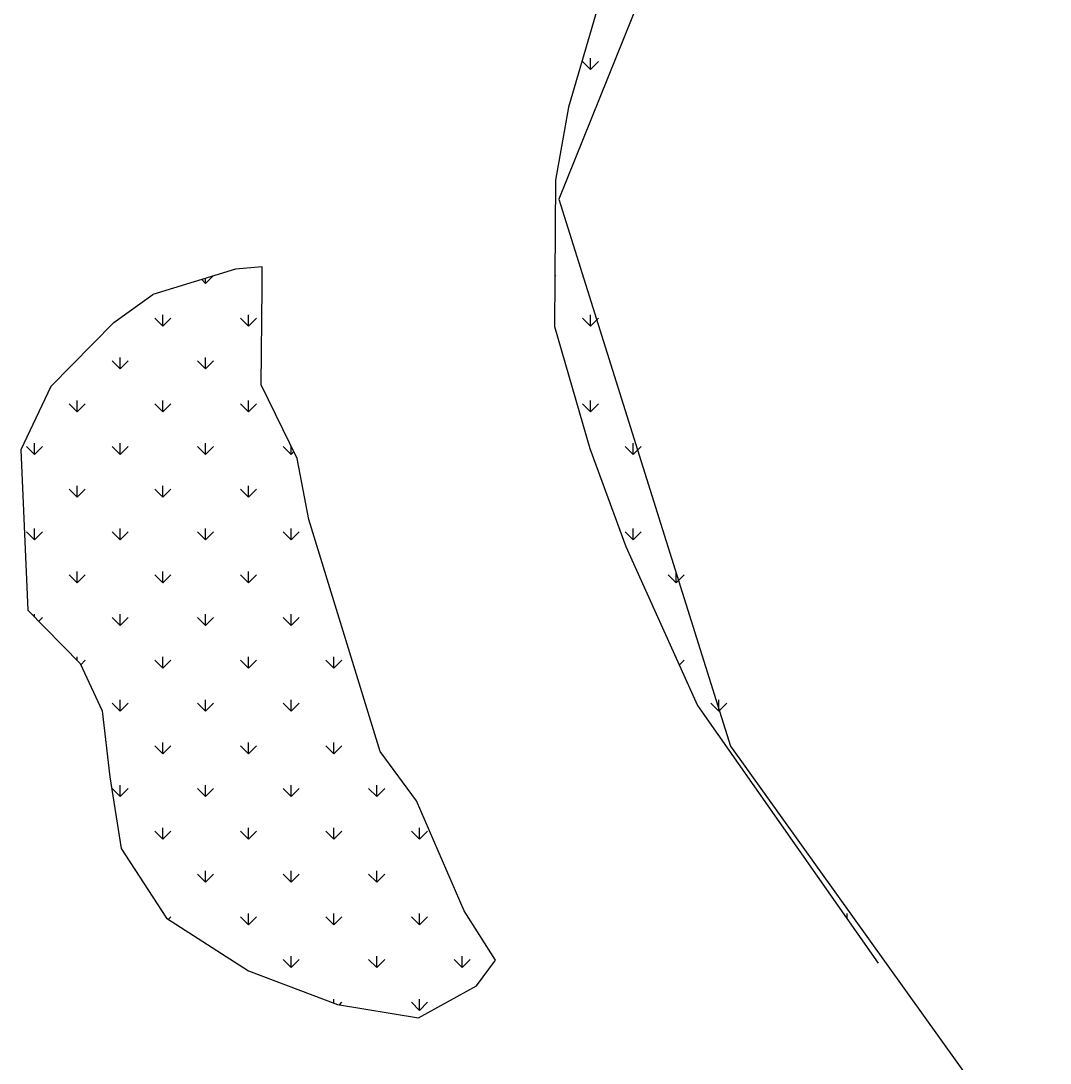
# Model space of a CAD drawing. Header units: metres. Extents: x 321121 to 325188, y 1822391 to 1826704.
# Drawn here: x 323694.8 to 324035.2, y 1825194.8 to 1825539.6 of the extents above; entities that cross this region are included whole.
import ezdxf

# ---------------------------------------------------------------- set-up
doc = ezdxf.new("R2010")
doc.units = ezdxf.units.M
doc.layers.add('MANGROOVES', color=112, linetype='Continuous')

msp = doc.modelspace()

# ---------------------------------------------------------------- linework, layer by layer
at = {"color": 3}
for p, q in [((323907.19, 1825566.26), (323872.7, 1825480.57)), ((323872.7, 1825480.57), (323929.5, 1825299.7)), ((323929.5, 1825299.7), (324035.18, 1825152.18))]:
    msp.add_line(p, q, dxfattribs=at)
at = {"layer": 'MANGROOVES'}
for p, q in [((323896.64, 1825583.43), (323884.18, 1825539.19)), ((323896.64, 1825583.43), (323884.18, 1825539.19)), ((323884.18, 1825539.19), (323875.89, 1825511.03)), ((323884.18, 1825539.19), (323875.89, 1825511.03)), ((323875.89, 1825511.03), (323871.65, 1825486.88)), ((323875.89, 1825511.03), (323871.65, 1825486.88)), ((323871.65, 1825486.88), (323871.25, 1825438.5)), ((323871.65, 1825486.88), (323871.25, 1825438.5)), ((323765.75, 1825457.4), (323738.44, 1825449.08)), ((323765.75, 1825457.4), (323738.44, 1825449.08)), ((323774.67, 1825458.17), (323765.75, 1825457.4)), ((323774.67, 1825458.17), (323765.75, 1825457.4)), ((323774.61, 1825451.4), (323774.67, 1825458.17)), ((323774.61, 1825451.4), (323774.67, 1825458.17)), ((323774.34, 1825419.15), (323774.61, 1825451.4)), ((323774.34, 1825419.15), (323774.61, 1825451.4)), ((323725.53, 1825439.85), (323738.44, 1825449.08)), ((323725.53, 1825439.85), (323704.72, 1825418.63)), ((323725.53, 1825439.85), (323704.72, 1825418.63)), ((323871.25, 1825438.5), (323883.01, 1825398.08)), ((323871.25, 1825438.5), (323883.01, 1825398.08)), ((323786.23, 1825394.86), (323774.34, 1825419.15)), ((323786.23, 1825394.86), (323774.34, 1825419.15)), ((323704.72, 1825418.63), (323694.82, 1825397.71)), ((323704.72, 1825418.63), (323694.82, 1825397.71)), ((323694.82, 1825397.71), (323697.1, 1825344.65)), ((323694.82, 1825397.71), (323697.1, 1825344.65)), ((323790.1, 1825374.67), (323786.23, 1825394.86)), ((323790.1, 1825374.67), (323786.23, 1825394.86)), ((323883.01, 1825398.08), (323894.83, 1825365.73)), ((323883.01, 1825398.08), (323894.83, 1825365.73)), ((323813.64, 1825297.87), (323790.1, 1825374.67)), ((323813.64, 1825297.87), (323790.1, 1825374.67)), ((323894.83, 1825365.73), (323918.58, 1825313.12)), ((323894.83, 1825365.73), (323918.58, 1825313.12)), ((323697.1, 1825344.65), (323714.47, 1825327.01)), ((323697.1, 1825344.65), (323714.47, 1825327.01)), ((323714.47, 1825327.01), (323721.73, 1825311.39)), ((323714.47, 1825327.01), (323721.73, 1825311.39)), ((323918.58, 1825313.12), (323978.34, 1825227.95)), ((323918.58, 1825313.12), (323978.34, 1825227.95)), ((323721.73, 1825311.39), (323724.28, 1825289.59)), ((323721.73, 1825311.39), (323724.28, 1825289.59)), ((323825.6, 1825281.64), (323813.64, 1825297.87)), ((323825.6, 1825281.64), (323813.64, 1825297.87)), ((323724.28, 1825289.59), (323727.97, 1825265.84)), ((323724.28, 1825289.59), (323727.97, 1825265.84)), ((323841.42, 1825245.22), (323825.6, 1825281.64)), ((323841.42, 1825245.22), (323825.6, 1825281.64)), ((323727.97, 1825265.84), (323742.95, 1825242.77)), ((323727.97, 1825265.84), (323742.95, 1825242.77)), ((323851.75, 1825228.85), (323841.42, 1825245.22)), ((323851.75, 1825228.85), (323841.42, 1825245.22)), ((323742.95, 1825242.77), (323770.05, 1825225.43)), ((323742.95, 1825242.77), (323770.05, 1825225.43)), ((323845.53, 1825220.4), (323851.75, 1825228.85)), ((323845.53, 1825220.4), (323851.75, 1825228.85)), ((323770.05, 1825225.43), (323799.53, 1825214.29)), ((323770.05, 1825225.43), (323799.53, 1825214.29)), ((323826.35, 1825209.79), (323845.53, 1825220.4)), ((323826.35, 1825209.79), (323845.53, 1825220.4)), ((323799.53, 1825214.29), (323826.35, 1825209.79)), ((323799.53, 1825214.29), (323826.35, 1825209.79))]:
    msp.add_line(p, q, dxfattribs=at)
at = {"layer": 'MANGROOVES', "linetype": 'Continuous'}
for p, q in [((323883.19, 1825523.43), (323880.54, 1825526.09)), ((323883.19, 1825523.44), (323883.19, 1825527.19)), ((323883.19, 1825523.43), (323885.84, 1825526.09)), ((323871.63, 1825483.59), (323871.7, 1825483.66)), ((323755.91, 1825452.72), (323754.63, 1825454.01)), ((323755.91, 1825452.72), (323754.63, 1825454.01)), ((323755.91, 1825452.72), (323758.32, 1825455.14)), ((323755.91, 1825452.72), (323758.32, 1825455.14)), ((323755.91, 1825452.73), (323755.91, 1825454.4)), ((323755.91, 1825452.73), (323755.91, 1825454.4)), ((323871.39, 1825455.06), (323871.7, 1825455.38)), ((323741.77, 1825438.58), (323739.12, 1825441.23)), ((323741.77, 1825438.58), (323739.12, 1825441.23)), ((323741.77, 1825438.58), (323741.77, 1825442.33)), ((323741.77, 1825438.58), (323741.77, 1825442.33)), ((323741.77, 1825438.58), (323744.42, 1825441.23)), ((323741.77, 1825438.58), (323744.42, 1825441.23)), ((323770.05, 1825438.58), (323767.4, 1825441.23)), ((323770.05, 1825438.58), (323767.4, 1825441.23)), ((323770.05, 1825438.58), (323770.05, 1825442.33)), ((323770.05, 1825438.58), (323770.05, 1825442.33)), ((323770.05, 1825438.58), (323772.7, 1825441.23)), ((323770.05, 1825438.58), (323772.7, 1825441.23)), ((323883.19, 1825438.58), (323880.54, 1825441.23)), ((323883.19, 1825438.58), (323883.19, 1825442.33)), ((323883.19, 1825438.58), (323885.84, 1825441.23)), ((323727.63, 1825424.44), (323724.97, 1825427.09)), ((323727.63, 1825424.44), (323724.97, 1825427.09)), ((323727.63, 1825424.44), (323727.63, 1825428.19)), ((323727.63, 1825424.44), (323727.63, 1825428.19)), ((323727.63, 1825424.44), (323730.28, 1825427.09)), ((323727.63, 1825424.44), (323730.28, 1825427.09)), ((323755.91, 1825424.44), (323753.26, 1825427.09)), ((323755.91, 1825424.44), (323753.26, 1825427.09)), ((323755.91, 1825424.44), (323755.91, 1825428.19)), ((323755.91, 1825424.44), (323755.91, 1825428.19)), ((323755.91, 1825424.44), (323758.56, 1825427.09)), ((323755.91, 1825424.44), (323758.56, 1825427.09)), ((323713.48, 1825410.3), (323710.83, 1825412.95)), ((323713.48, 1825410.3), (323710.83, 1825412.95)), ((323713.48, 1825410.3), (323713.48, 1825414.05)), ((323713.48, 1825410.3), (323713.48, 1825414.05)), ((323713.48, 1825410.3), (323716.14, 1825412.95)), ((323713.48, 1825410.3), (323716.14, 1825412.95)), ((323741.77, 1825410.3), (323739.12, 1825412.95)), ((323741.77, 1825410.3), (323739.12, 1825412.95)), ((323741.77, 1825410.3), (323741.77, 1825414.05)), ((323741.77, 1825410.3), (323741.77, 1825414.05)), ((323741.77, 1825410.3), (323744.42, 1825412.95)), ((323741.77, 1825410.3), (323744.42, 1825412.95)), ((323770.05, 1825410.3), (323767.4, 1825412.95)), ((323770.05, 1825410.3), (323767.4, 1825412.95)), ((323770.05, 1825410.3), (323770.05, 1825414.05)), ((323770.05, 1825410.3), (323770.05, 1825414.05)), ((323770.05, 1825410.3), (323772.7, 1825412.95)), ((323770.05, 1825410.3), (323772.7, 1825412.95)), ((323883.19, 1825410.3), (323880.54, 1825412.95)), ((323883.19, 1825410.3), (323883.19, 1825414.05)), ((323883.19, 1825410.3), (323885.84, 1825412.95)), ((323699.34, 1825396.16), (323696.69, 1825398.81)), ((323699.34, 1825396.16), (323696.69, 1825398.81)), ((323699.34, 1825396.16), (323699.34, 1825399.91)), ((323699.34, 1825396.16), (323699.34, 1825399.91)), ((323699.34, 1825396.16), (323701.99, 1825398.81)), ((323699.34, 1825396.16), (323701.99, 1825398.81)), ((323727.63, 1825396.16), (323724.97, 1825398.81)), ((323727.63, 1825396.16), (323724.97, 1825398.81)), ((323727.63, 1825396.16), (323727.63, 1825399.91)), ((323727.63, 1825396.16), (323727.63, 1825399.91)), ((323727.63, 1825396.16), (323730.28, 1825398.81)), ((323727.63, 1825396.16), (323730.28, 1825398.81)), ((323755.91, 1825396.16), (323753.26, 1825398.81)), ((323755.91, 1825396.16), (323753.26, 1825398.81)), ((323755.91, 1825396.16), (323755.91, 1825399.91)), ((323755.91, 1825396.16), (323755.91, 1825399.91)), ((323755.91, 1825396.16), (323758.56, 1825398.81)), ((323755.91, 1825396.16), (323758.56, 1825398.81)), ((323784.2, 1825396.16), (323781.54, 1825398.81)), ((323784.2, 1825396.16), (323781.54, 1825398.81)), ((323784.2, 1825396.16), (323784.2, 1825399.02)), ((323784.2, 1825396.16), (323784.2, 1825399.02)), ((323897.33, 1825396.16), (323894.68, 1825398.81)), ((323897.33, 1825396.16), (323897.33, 1825399.91)), ((323897.33, 1825396.16), (323899.98, 1825398.81)), ((323784.2, 1825396.16), (323785.14, 1825397.1)), ((323784.2, 1825396.16), (323785.14, 1825397.1)), ((323713.48, 1825382.01), (323710.83, 1825384.67)), ((323713.48, 1825382.01), (323710.83, 1825384.67)), ((323713.48, 1825382.01), (323713.48, 1825385.76)), ((323713.48, 1825382.01), (323713.48, 1825385.76)), ((323713.48, 1825382.01), (323716.14, 1825384.67)), ((323713.48, 1825382.01), (323716.14, 1825384.67)), ((323741.77, 1825382.01), (323739.12, 1825384.67)), ((323741.77, 1825382.01), (323739.12, 1825384.67)), ((323741.77, 1825382.01), (323741.77, 1825385.76)), ((323741.77, 1825382.01), (323741.77, 1825385.76)), ((323741.77, 1825382.01), (323744.42, 1825384.67)), ((323741.77, 1825382.01), (323744.42, 1825384.67)), ((323770.05, 1825382.01), (323767.4, 1825384.67)), ((323770.05, 1825382.01), (323767.4, 1825384.67)), ((323770.05, 1825382.01), (323770.05, 1825385.76)), ((323770.05, 1825382.01), (323770.05, 1825385.76)), ((323770.05, 1825382.01), (323772.7, 1825384.67)), ((323770.05, 1825382.01), (323772.7, 1825384.67)), ((323699.34, 1825367.87), (323699.34, 1825371.62)), ((323699.34, 1825367.87), (323699.34, 1825371.62)), ((323727.63, 1825367.87), (323727.63, 1825371.62)), ((323727.63, 1825367.87), (323727.63, 1825371.62)), ((323755.91, 1825367.87), (323755.91, 1825371.62)), ((323755.91, 1825367.87), (323755.91, 1825371.62)), ((323784.2, 1825367.87), (323784.2, 1825371.62)), ((323784.2, 1825367.87), (323784.2, 1825371.62)), ((323897.33, 1825367.87), (323897.33, 1825371.62)), ((323699.34, 1825367.87), (323696.69, 1825370.52)), ((323699.34, 1825367.87), (323696.69, 1825370.52)), ((323699.34, 1825367.87), (323701.99, 1825370.52)), ((323699.34, 1825367.87), (323701.99, 1825370.52)), ((323727.63, 1825367.87), (323724.97, 1825370.52)), ((323727.63, 1825367.87), (323724.97, 1825370.52)), ((323727.63, 1825367.87), (323730.28, 1825370.52)), ((323727.63, 1825367.87), (323730.28, 1825370.52)), ((323755.91, 1825367.87), (323753.26, 1825370.52)), ((323755.91, 1825367.87), (323753.26, 1825370.52)), ((323755.91, 1825367.87), (323758.56, 1825370.52)), ((323755.91, 1825367.87), (323758.56, 1825370.52)), ((323784.2, 1825367.87), (323781.54, 1825370.52)), ((323784.2, 1825367.87), (323781.54, 1825370.52)), ((323784.2, 1825367.87), (323786.85, 1825370.52)), ((323784.2, 1825367.87), (323786.85, 1825370.52)), ((323897.33, 1825367.87), (323894.68, 1825370.52)), ((323897.33, 1825367.87), (323899.98, 1825370.52)), ((323713.48, 1825353.73), (323713.48, 1825357.48)), ((323713.48, 1825353.73), (323713.48, 1825357.48)), ((323741.77, 1825353.73), (323741.77, 1825357.48)), ((323741.77, 1825353.73), (323741.77, 1825357.48)), ((323770.05, 1825353.73), (323770.05, 1825357.48)), ((323770.05, 1825353.73), (323770.05, 1825357.48)), ((323911.47, 1825353.73), (323911.47, 1825357.48)), ((323713.48, 1825353.73), (323710.83, 1825356.38)), ((323713.48, 1825353.73), (323710.83, 1825356.38)), ((323713.48, 1825353.73), (323716.14, 1825356.38)), ((323713.48, 1825353.73), (323716.14, 1825356.38)), ((323741.77, 1825353.73), (323739.12, 1825356.38)), ((323741.77, 1825353.73), (323739.12, 1825356.38)), ((323741.77, 1825353.73), (323744.42, 1825356.38)), ((323741.77, 1825353.73), (323744.42, 1825356.38)), ((323770.05, 1825353.73), (323767.4, 1825356.38)), ((323770.05, 1825353.73), (323767.4, 1825356.38)), ((323770.05, 1825353.73), (323772.7, 1825356.38)), ((323770.05, 1825353.73), (323772.7, 1825356.38)), ((323795.71, 1825356.36), (323795.69, 1825356.38)), ((323795.71, 1825356.36), (323795.69, 1825356.38)), ((323911.47, 1825353.73), (323908.82, 1825356.38)), ((323911.47, 1825353.73), (323914.13, 1825356.38)), ((323699.34, 1825342.38), (323699.34, 1825343.34)), ((323699.34, 1825342.38), (323699.34, 1825343.34)), ((323727.63, 1825339.59), (323727.63, 1825343.34)), ((323727.63, 1825339.59), (323727.63, 1825343.34)), ((323755.91, 1825339.59), (323755.91, 1825343.34)), ((323755.91, 1825339.59), (323755.91, 1825343.34)), ((323784.2, 1825339.59), (323784.2, 1825343.34)), ((323784.2, 1825339.59), (323784.2, 1825343.34)), ((323700.73, 1825340.97), (323701.99, 1825342.24)), ((323700.73, 1825340.97), (323701.99, 1825342.24)), ((323727.63, 1825339.59), (323724.97, 1825342.24)), ((323727.63, 1825339.59), (323724.97, 1825342.24)), ((323727.63, 1825339.59), (323730.28, 1825342.24)), ((323727.63, 1825339.59), (323730.28, 1825342.24)), ((323755.91, 1825339.59), (323753.26, 1825342.24)), ((323755.91, 1825339.59), (323753.26, 1825342.24)), ((323755.91, 1825339.59), (323758.56, 1825342.24)), ((323755.91, 1825339.59), (323758.56, 1825342.24)), ((323784.2, 1825339.59), (323781.54, 1825342.24)), ((323784.2, 1825339.59), (323781.54, 1825342.24)), ((323784.2, 1825339.59), (323786.85, 1825342.24)), ((323784.2, 1825339.59), (323786.85, 1825342.24)), ((323713.48, 1825328.01), (323713.48, 1825329.2)), ((323713.48, 1825328.01), (323713.48, 1825329.2)), ((323741.77, 1825325.45), (323741.77, 1825329.2)), ((323741.77, 1825325.45), (323741.77, 1825329.2)), ((323770.05, 1825325.45), (323770.05, 1825329.2)), ((323770.05, 1825325.45), (323770.05, 1825329.2)), ((323798.34, 1825325.45), (323798.34, 1825329.2)), ((323798.34, 1825325.45), (323798.34, 1825329.2)), ((323911.47, 1825328.86), (323911.47, 1825329.2)), ((323714.65, 1825326.61), (323716.14, 1825328.1)), ((323714.65, 1825326.61), (323716.14, 1825328.1)), ((323741.77, 1825325.44), (323739.12, 1825328.1)), ((323741.77, 1825325.44), (323739.12, 1825328.1)), ((323741.77, 1825325.44), (323744.42, 1825328.1)), ((323741.77, 1825325.44), (323744.42, 1825328.1)), ((323770.05, 1825325.44), (323767.4, 1825328.1)), ((323770.05, 1825325.44), (323767.4, 1825328.1)), ((323770.05, 1825325.44), (323772.7, 1825328.1)), ((323770.05, 1825325.44), (323772.7, 1825328.1)), ((323798.34, 1825325.44), (323795.69, 1825328.1)), ((323798.34, 1825325.44), (323795.69, 1825328.1)), ((323798.34, 1825325.44), (323800.99, 1825328.1)), ((323798.34, 1825325.44), (323800.99, 1825328.1)), ((323912.54, 1825326.51), (323914.13, 1825328.1)), ((323727.63, 1825311.3), (323724.97, 1825313.95)), ((323727.63, 1825311.3), (323724.97, 1825313.95)), ((323727.63, 1825311.3), (323727.63, 1825315.05)), ((323727.63, 1825311.3), (323727.63, 1825315.05)), ((323727.63, 1825311.3), (323730.28, 1825313.95)), ((323727.63, 1825311.3), (323730.28, 1825313.95)), ((323755.91, 1825311.3), (323753.26, 1825313.95)), ((323755.91, 1825311.3), (323753.26, 1825313.95)), ((323755.91, 1825311.3), (323755.91, 1825315.05)), ((323755.91, 1825311.3), (323755.91, 1825315.05)), ((323755.91, 1825311.3), (323758.56, 1825313.95)), ((323755.91, 1825311.3), (323758.56, 1825313.95)), ((323784.2, 1825311.3), (323781.54, 1825313.95)), ((323784.2, 1825311.3), (323781.54, 1825313.95)), ((323784.2, 1825311.3), (323784.2, 1825315.05)), ((323784.2, 1825311.3), (323784.2, 1825315.05)), ((323784.2, 1825311.3), (323786.85, 1825313.95)), ((323784.2, 1825311.3), (323786.85, 1825313.95)), ((323925.62, 1825311.3), (323922.96, 1825313.95)), ((323925.62, 1825311.3), (323925.62, 1825315.05)), ((323925.62, 1825311.3), (323928.27, 1825313.95)), ((323741.77, 1825297.16), (323739.12, 1825299.81)), ((323741.77, 1825297.16), (323739.12, 1825299.81)), ((323741.77, 1825297.16), (323741.77, 1825300.91)), ((323741.77, 1825297.16), (323741.77, 1825300.91)), ((323741.77, 1825297.16), (323744.42, 1825299.81)), ((323741.77, 1825297.16), (323744.42, 1825299.81)), ((323770.05, 1825297.16), (323767.4, 1825299.81)), ((323770.05, 1825297.16), (323767.4, 1825299.81)), ((323770.05, 1825297.16), (323770.05, 1825300.91)), ((323770.05, 1825297.16), (323770.05, 1825300.91)), ((323770.05, 1825297.16), (323772.7, 1825299.81)), ((323770.05, 1825297.16), (323772.7, 1825299.81)), ((323798.34, 1825297.16), (323795.69, 1825299.81)), ((323798.34, 1825297.16), (323795.69, 1825299.81)), ((323798.34, 1825297.16), (323798.34, 1825300.91)), ((323798.34, 1825297.16), (323798.34, 1825300.91)), ((323798.34, 1825297.16), (323800.99, 1825299.81)), ((323798.34, 1825297.16), (323800.99, 1825299.81)), ((323727.63, 1825283.02), (323724.97, 1825285.67)), ((323727.63, 1825283.02), (323724.97, 1825285.67)), ((323727.63, 1825283.02), (323727.63, 1825286.77)), ((323727.63, 1825283.02), (323727.63, 1825286.77)), ((323727.63, 1825283.02), (323730.28, 1825285.67)), ((323727.63, 1825283.02), (323730.28, 1825285.67)), ((323755.91, 1825283.02), (323753.26, 1825285.67)), ((323755.91, 1825283.02), (323753.26, 1825285.67)), ((323755.91, 1825283.02), (323755.91, 1825286.77)), ((323755.91, 1825283.02), (323755.91, 1825286.77)), ((323755.91, 1825283.02), (323758.56, 1825285.67)), ((323755.91, 1825283.02), (323758.56, 1825285.67)), ((323784.2, 1825283.02), (323781.54, 1825285.67)), ((323784.2, 1825283.02), (323781.54, 1825285.67)), ((323784.2, 1825283.02), (323784.2, 1825286.77)), ((323784.2, 1825283.02), (323784.2, 1825286.77)), ((323784.2, 1825283.02), (323786.85, 1825285.67)), ((323784.2, 1825283.02), (323786.85, 1825285.67)), ((323812.48, 1825283.02), (323809.83, 1825285.67)), ((323812.48, 1825283.02), (323809.83, 1825285.67)), ((323812.48, 1825283.02), (323812.48, 1825286.77)), ((323812.48, 1825283.02), (323812.48, 1825286.77)), ((323812.48, 1825283.02), (323815.13, 1825285.67)), ((323812.48, 1825283.02), (323815.13, 1825285.67)), ((323741.77, 1825268.88), (323739.12, 1825271.53)), ((323741.77, 1825268.88), (323739.12, 1825271.53)), ((323741.77, 1825268.88), (323741.77, 1825272.63)), ((323741.77, 1825268.88), (323741.77, 1825272.63)), ((323741.77, 1825268.88), (323744.42, 1825271.53)), ((323741.77, 1825268.88), (323744.42, 1825271.53)), ((323770.05, 1825268.88), (323767.4, 1825271.53)), ((323770.05, 1825268.88), (323767.4, 1825271.53)), ((323770.05, 1825268.88), (323770.05, 1825272.63)), ((323770.05, 1825268.88), (323770.05, 1825272.63)), ((323770.05, 1825268.88), (323772.7, 1825271.53)), ((323770.05, 1825268.88), (323772.7, 1825271.53)), ((323798.34, 1825268.88), (323795.69, 1825271.53)), ((323798.34, 1825268.88), (323795.69, 1825271.53)), ((323798.34, 1825268.88), (323798.34, 1825272.63)), ((323798.34, 1825268.88), (323798.34, 1825272.63)), ((323798.34, 1825268.88), (323800.99, 1825271.53)), ((323798.34, 1825268.88), (323800.99, 1825271.53)), ((323826.62, 1825268.88), (323823.97, 1825271.53)), ((323826.62, 1825268.88), (323823.97, 1825271.53)), ((323826.62, 1825268.88), (323826.62, 1825272.63)), ((323826.62, 1825268.88), (323826.62, 1825272.63)), ((323826.62, 1825268.88), (323829.27, 1825271.53)), ((323826.62, 1825268.88), (323829.27, 1825271.53)), ((323755.91, 1825254.73), (323753.26, 1825257.39)), ((323755.91, 1825254.73), (323753.26, 1825257.39)), ((323755.91, 1825254.74), (323755.91, 1825258.49)), ((323755.91, 1825254.74), (323755.91, 1825258.49)), ((323755.91, 1825254.73), (323758.56, 1825257.39)), ((323755.91, 1825254.73), (323758.56, 1825257.39)), ((323784.2, 1825254.73), (323781.54, 1825257.39)), ((323784.2, 1825254.73), (323781.54, 1825257.39)), ((323784.2, 1825254.74), (323784.2, 1825258.49)), ((323784.2, 1825254.74), (323784.2, 1825258.49)), ((323784.2, 1825254.73), (323786.85, 1825257.39)), ((323784.2, 1825254.73), (323786.85, 1825257.39)), ((323812.48, 1825254.73), (323809.83, 1825257.39)), ((323812.48, 1825254.73), (323809.83, 1825257.39)), ((323812.48, 1825254.74), (323812.48, 1825258.49)), ((323812.48, 1825254.74), (323812.48, 1825258.49)), ((323812.48, 1825254.73), (323815.13, 1825257.39)), ((323812.48, 1825254.73), (323815.13, 1825257.39)), ((323743.56, 1825242.38), (323744.42, 1825243.24)), ((323743.56, 1825242.38), (323744.42, 1825243.24)), ((323770.05, 1825240.59), (323767.4, 1825243.24)), ((323770.05, 1825240.59), (323767.4, 1825243.24)), ((323770.05, 1825240.59), (323770.05, 1825244.34)), ((323770.05, 1825240.59), (323770.05, 1825244.34)), ((323770.05, 1825240.59), (323772.7, 1825243.24)), ((323770.05, 1825240.59), (323772.7, 1825243.24)), ((323798.34, 1825240.59), (323795.69, 1825243.24)), ((323798.34, 1825240.59), (323795.69, 1825243.24)), ((323798.34, 1825240.59), (323798.34, 1825244.34)), ((323798.34, 1825240.59), (323798.34, 1825244.34)), ((323798.34, 1825240.59), (323800.99, 1825243.24)), ((323798.34, 1825240.59), (323800.99, 1825243.24)), ((323826.62, 1825240.59), (323823.97, 1825243.24)), ((323826.62, 1825240.59), (323823.97, 1825243.24)), ((323826.62, 1825240.59), (323826.62, 1825244.34)), ((323826.62, 1825240.59), (323826.62, 1825244.34)), ((323826.62, 1825240.59), (323829.27, 1825243.24)), ((323826.62, 1825240.59), (323829.27, 1825243.24)), ((323968.04, 1825242.63), (323968.04, 1825244.34)), ((323784.2, 1825226.45), (323784.2, 1825230.2)), ((323784.2, 1825226.45), (323784.2, 1825230.2)), ((323812.48, 1825226.45), (323812.48, 1825230.2)), ((323812.48, 1825226.45), (323812.48, 1825230.2)), ((323840.76, 1825226.45), (323840.76, 1825230.2)), ((323840.76, 1825226.45), (323840.76, 1825230.2)), ((323784.2, 1825226.45), (323781.54, 1825229.1)), ((323784.2, 1825226.45), (323781.54, 1825229.1)), ((323784.2, 1825226.45), (323786.85, 1825229.1)), ((323784.2, 1825226.45), (323786.85, 1825229.1)), ((323812.48, 1825226.45), (323809.83, 1825229.1)), ((323812.48, 1825226.45), (323809.83, 1825229.1)), ((323812.48, 1825226.45), (323815.13, 1825229.1)), ((323812.48, 1825226.45), (323815.13, 1825229.1)), ((323840.76, 1825226.45), (323838.11, 1825229.1)), ((323840.76, 1825226.45), (323838.11, 1825229.1)), ((323840.76, 1825226.45), (323843.42, 1825229.1)), ((323840.76, 1825226.45), (323843.42, 1825229.1)), ((323798.34, 1825214.75), (323798.34, 1825216.06)), ((323798.34, 1825214.75), (323798.34, 1825216.06)), ((323826.62, 1825212.31), (323826.62, 1825216.06)), ((323826.62, 1825212.31), (323826.62, 1825216.06)), ((323800.21, 1825214.18), (323800.99, 1825214.96)), ((323800.21, 1825214.18), (323800.99, 1825214.96)), ((323826.62, 1825212.31), (323823.97, 1825214.96)), ((323826.62, 1825212.31), (323823.97, 1825214.96)), ((323826.62, 1825212.31), (323829.27, 1825214.96)), ((323826.62, 1825212.31), (323829.27, 1825214.96))]:
    msp.add_line(p, q, dxfattribs=at)

doc.saveas('drawing.dxf')
